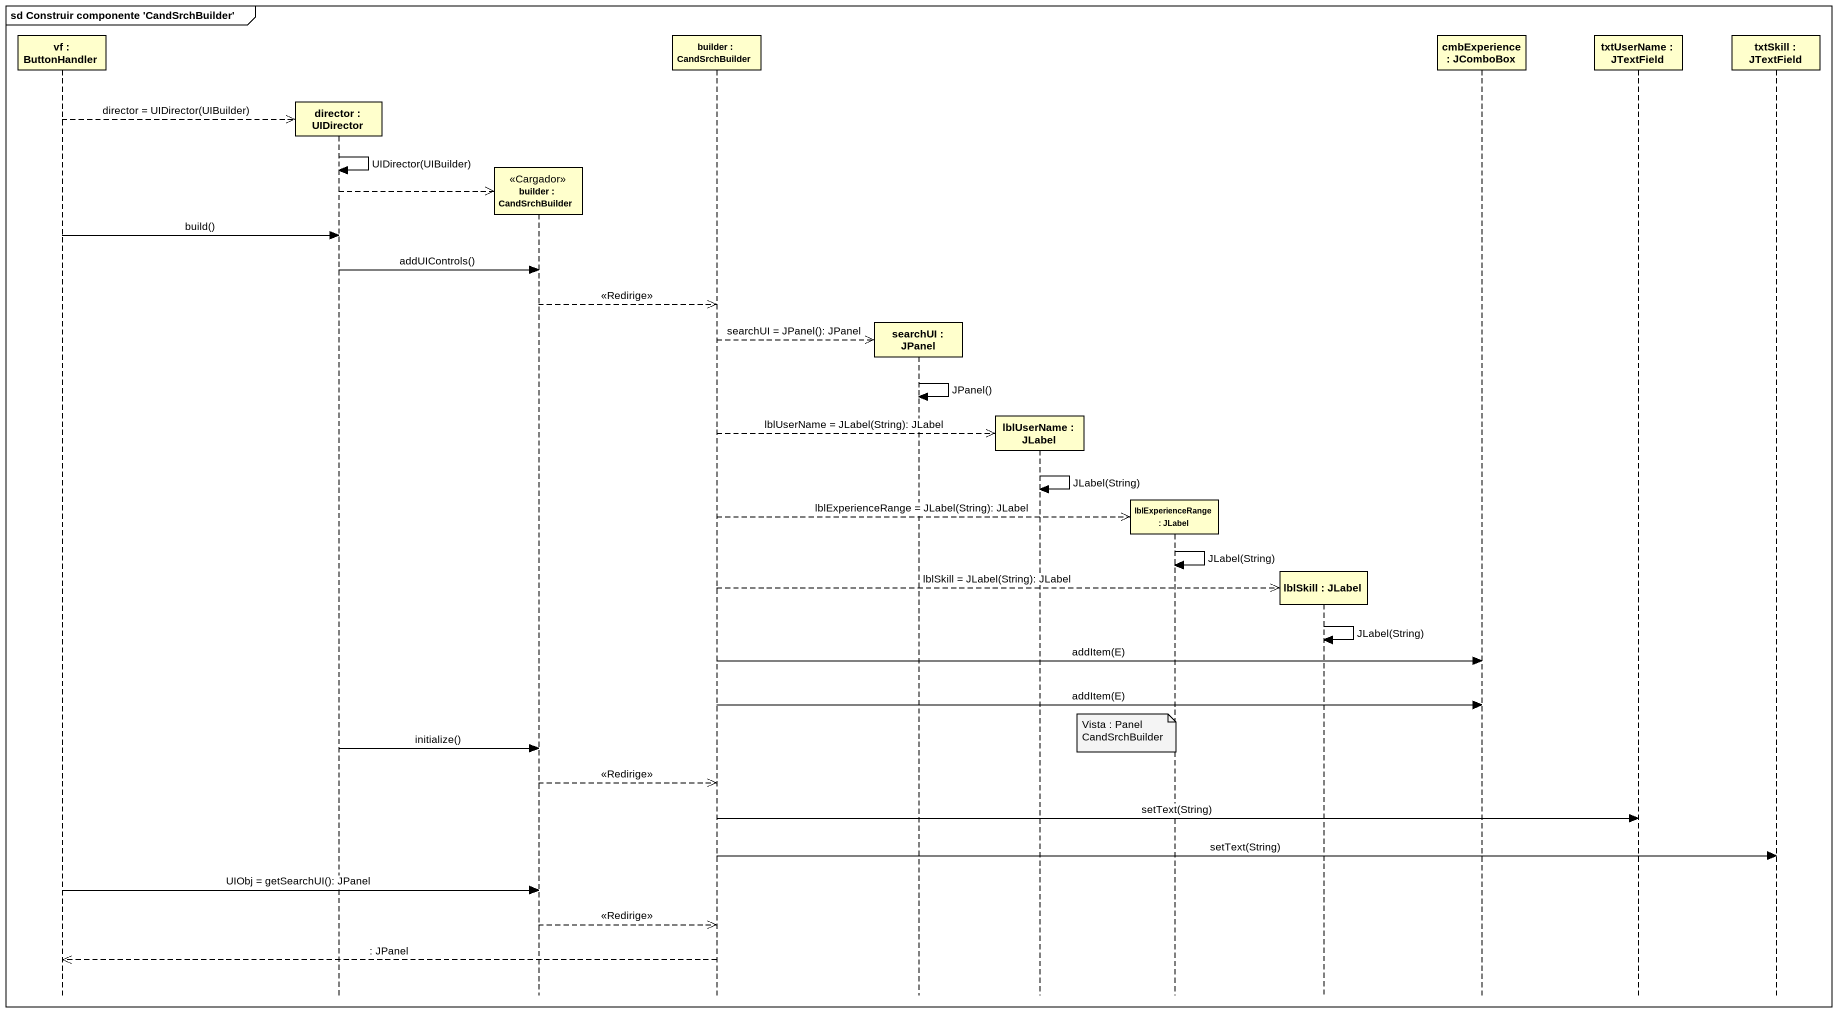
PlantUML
@startuml
mainframe sd Construir componente 'CandSrchBuilder'
hide footbox
participant "vf : ButtonHandler" as vf
participant "director : UIDirector" as director
participant "builder : CandSrchBuilder" as builder <<Cargador>>
participant "builder : CandSrchBuilder" as builder_2
participant "searchUI : JPanel" as searchUI
participant "lblUserName : JLabel" as lblUserName
participant "lblExperienceRange : JLabel" as lblExperienceRange
participant "lblSkill : JLabel" as lblSkill
participant "cmbExperience : JComboBox" as cmbExperience
participant "txtUserName : JTextField" as txtUserName
participant "txtSkill : JTextField" as txtSkill

vf -->> director ** : director = UIDirector(UIBuilder)
director -> director : UIDirector(UIBuilder)
director -->> builder **
vf -> director : build()
director -> builder : addUIControls()
builder -->> builder_2 : <<Redirige>>
builder_2 -->> searchUI ** : searchUI = JPanel(): JPanel
searchUI -> searchUI : JPanel()
builder_2 -->> lblUserName ** : lblUserName = JLabel(String): JLabel
lblUserName -> lblUserName : JLabel(String)
builder_2 -->> lblExperienceRange ** : lblExperienceRange = JLabel(String): JLabel
lblExperienceRange -> lblExperienceRange : JLabel(String)
builder_2 -->> lblSkill ** : lblSkill = JLabel(String): JLabel
lblSkill -> lblSkill : JLabel(String)
builder_2 -> cmbExperience : addItem(E)
builder_2 -> cmbExperience : addItem(E)
note over lblExperienceRange : Vista : Panel CandSrchBuilder
director -> builder : initialize()
builder -->> builder_2 : <<Redirige>>
builder_2 -> txtUserName : setText(String)
builder_2 -> txtSkill : setText(String)
vf -> builder : UIObj = getSearchUI(): JPanel
builder -->> builder_2 : <<Redirige>>
builder_2 -->> vf : : JPanel
@enduml
